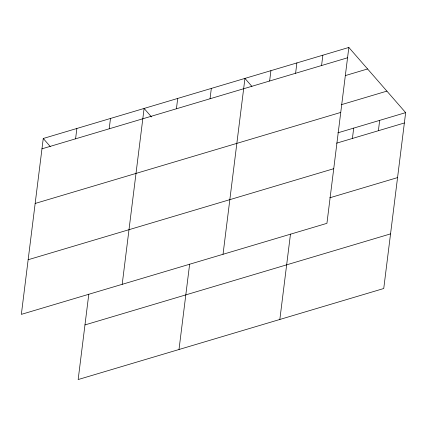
<?xml version="1.0" encoding="UTF-8"?>
<svg xmlns="http://www.w3.org/2000/svg" width="427" height="427" viewBox="0 0 427 427"><rect width="100%" height="100%" fill="white"/><g stroke="black" fill="none" stroke-linecap="round" stroke-linejoin="round"><path stroke-width="0.64" d="M43.255 138.487L21.35 314.368L326.927 223.332L348.838 47.45L43.255 138.487L50.231 146.493M75.584 138.818L76.871 128.474M109.195 128.805L110.486 118.46M88.8 294.166L78.162 379.55L383.745 288.513L405.65 112.632L348.838 47.45M122.191 284.323L144.096 108.442L151.51 116.95M176.426 108.778L177.712 98.429M210.036 98.765L211.328 88.416M179.004 349.51L189.641 264.126M223.033 254.284L244.938 78.403L251.914 86.409M269.624 81.013L270.915 70.663M295.601 73.273L296.888 62.924M279.845 319.465L290.483 234.081M321.574 65.534L322.86 55.19M352.414 138.455L353.7 128.111M378.386 130.721L379.678 120.371M41.969 148.831L347.546 57.794M345.411 75.568L367.583 68.96M341.29 104.711L386.899 91.122M35.163 203.46L340.746 112.424M337.864 132.829L405.65 112.632M336.577 143.173L404.364 122.981M28.155 259.739L333.733 168.702M329.772 197.802L397.558 177.605M84.968 324.926L390.545 233.889"/></g></svg>
